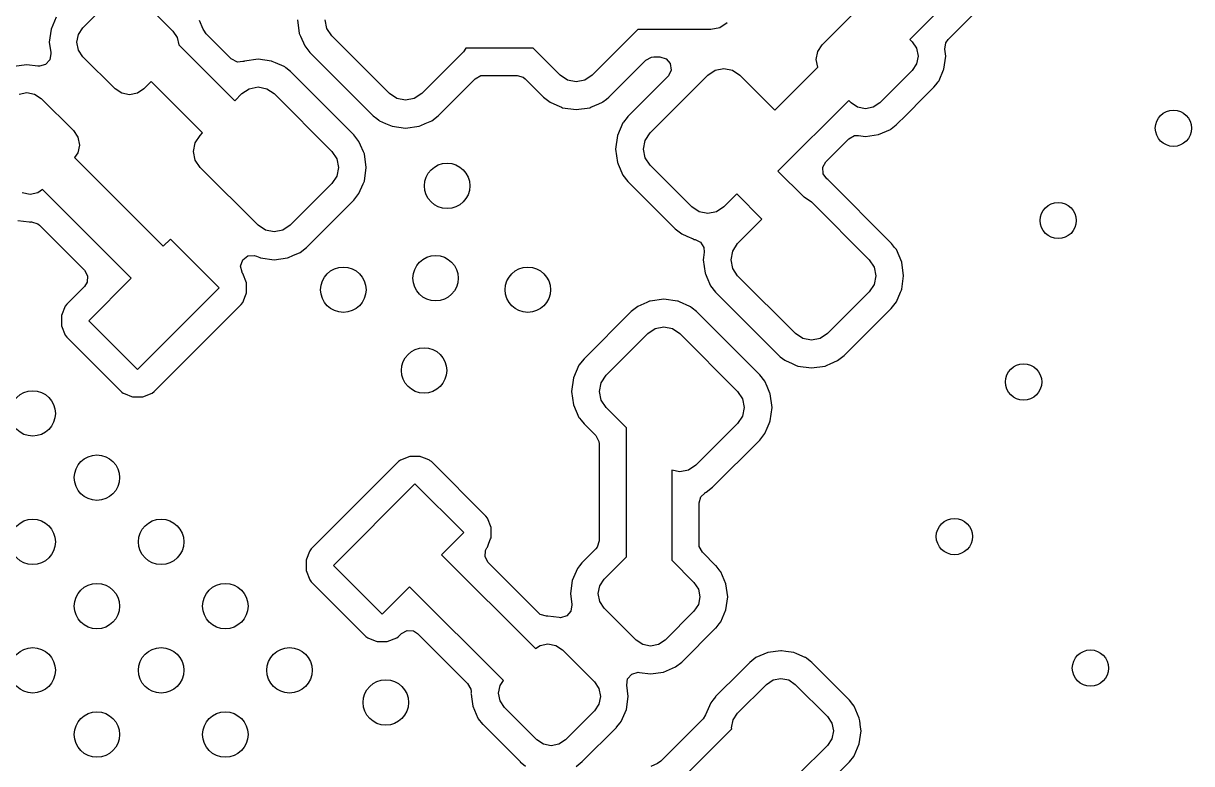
# Model space of a CAD drawing. Extents: x 4.14 to 8.85, y -5.31 to -1.77.
# Drawn here: x 5.746 to 6.253, y -3.335 to -3.015 of the extents above; entities that cross this region are included whole.
import ezdxf

# ---------------------------------------------------------------- set-up
doc = ezdxf.new("R2010")
doc.units = 0
doc.header["$MEASUREMENT"] = 0
doc.layers.add('BLACK', color=7, linetype='CONTINUOUS')

msp = doc.modelspace()

# ---------------------------------------------------------------- linework, layer by layer
at = {"layer": 'BLACK', "linetype": 'CONTINUOUS'}
for p, q in [((6.17716, -2.97491), (6.1306, -3.02147)), ((6.14723, -3.02157), (6.17365, -2.99515)), ((5.77209, -3.01647), (5.78462, -3.00394)), ((5.79714, -3.00394), (5.81106, -3.01786)), ((5.76049, -3.01191), (5.75824, -3.01711)), ((5.82427, -3.01701), (5.82266, -3.0133)), ((5.86508, -3.01299), (5.86589, -3.01887)), ((5.87787, -3.01675), (5.87712, -3.01299)), ((6.05139, -3.01438), (6.0482, -3.01651)), ((6.09264, -3.02388), (6.10656, -3.00996)), ((5.75824, -3.01711), (5.75747, -3.02273)), ((5.76949, -3.02273), (5.77017, -3.01934)), ((5.77017, -3.01934), (5.77209, -3.01647)), ((5.81106, -3.01786), (5.81298, -3.02073)), ((5.82447, -3.01749), (5.82427, -3.01701)), ((5.82552, -3.01902), (5.82447, -3.01749)), ((5.83642, -3.02993), (5.82552, -3.01902)), ((5.86589, -3.01887), (5.86602, -3.01918)), ((5.86602, -3.01918), (5.86602, -3.01918)), ((5.86602, -3.01918), (5.8664, -3.02006)), ((5.88, -3.01995), (5.87787, -3.01675)), ((6.01268, -3.01726), (5.99295, -3.037)), ((6.04443, -3.01726), (6.01268, -3.01726)), ((6.0482, -3.01651), (6.04443, -3.01726)), ((5.75747, -3.02273), (5.75808, -3.02723)), ((5.77017, -3.02612), (5.76949, -3.02273)), ((5.81298, -3.02073), (5.8136, -3.02384)), ((5.8136, -3.02384), (5.83789, -3.04813)), ((5.8664, -3.02006), (5.86825, -3.02432)), ((5.86825, -3.02432), (5.87044, -3.02712)), ((5.90505, -3.045), (5.88, -3.01995)), ((6.09072, -3.02676), (6.09264, -3.02388)), ((6.1306, -3.02147), (6.13161, -3.02249)), ((6.13161, -3.02249), (6.13353, -3.02536)), ((6.14582, -3.02575), (6.14624, -3.02299)), ((6.14624, -3.02299), (6.14723, -3.02157)), ((5.75813, -3.02754), (5.75771, -3.0303)), ((5.75808, -3.02723), (5.75813, -3.02754)), ((5.77209, -3.02899), (5.77017, -3.02612)), ((5.78601, -3.04291), (5.77209, -3.02899)), ((5.87044, -3.02712), (5.89788, -3.05456)), ((5.93707, -3.0269), (5.91897, -3.045)), ((5.93817, -3.02526), (5.93707, -3.0269)), ((5.96729, -3.02526), (5.93817, -3.02526)), ((5.97903, -3.037), (5.96729, -3.02526)), ((6.01613, -3.03055), (6.01858, -3.02921)), ((6.01858, -3.02921), (6.01964, -3.02909)), ((6.01964, -3.02909), (6.02225, -3.02909)), ((6.02225, -3.02909), (6.02494, -3.02988)), ((6.09004, -3.03015), (6.09072, -3.02676)), ((6.13353, -3.02536), (6.13421, -3.02875)), ((6.13421, -3.02875), (6.13353, -3.03214)), ((6.14546, -3.03437), (6.14623, -3.02875)), ((6.14623, -3.02875), (6.14582, -3.02575)), ((5.74773, -3.03247), (5.74211, -3.03324)), ((5.75254, -3.03313), (5.74773, -3.03247)), ((5.75318, -3.03317), (5.75254, -3.03313)), ((5.75587, -3.0324), (5.75318, -3.03317)), ((5.75771, -3.0303), (5.75587, -3.0324)), ((5.83913, -3.03132), (5.83642, -3.02993)), ((5.84144, -3.03103), (5.83913, -3.03132)), ((5.84147, -3.03111), (5.84144, -3.03103)), ((5.84179, -3.03102), (5.84147, -3.03111)), ((5.8421, -3.03089), (5.84179, -3.03102)), ((5.84799, -3.03008), (5.8421, -3.03089)), ((5.85387, -3.03089), (5.84799, -3.03008)), ((5.85418, -3.03102), (5.85387, -3.03089)), ((5.85561, -3.03164), (5.85418, -3.03102)), ((5.85418, -3.03102), (5.85418, -3.03102)), ((5.85932, -3.03325), (5.85561, -3.03164)), ((5.85957, -3.03344), (5.85932, -3.03325)), ((5.86009, -3.03385), (5.85957, -3.03344)), ((5.85957, -3.03344), (5.85957, -3.03344)), ((5.86212, -3.03544), (5.86009, -3.03385)), ((6.00012, -3.04656), (6.01613, -3.03055)), ((6.02494, -3.02988), (6.02677, -3.03199)), ((6.02716, -3.03476), (6.026, -3.0373)), ((6.02677, -3.03199), (6.02716, -3.03476)), ((6.04625, -3.03487), (6.05001, -3.03412)), ((6.05001, -3.03412), (6.05378, -3.03487)), ((6.0721, -3.05213), (6.09072, -3.03352)), ((6.09072, -3.03352), (6.09004, -3.03015)), ((6.13353, -3.03214), (6.13161, -3.03502)), ((6.14335, -3.03924), (6.14533, -3.03468)), ((6.14533, -3.03468), (6.14546, -3.03437)), ((5.80168, -3.03976), (5.79853, -3.04291)), ((5.82397, -3.06205), (5.80168, -3.03976)), ((5.88956, -3.06288), (5.86212, -3.03544)), ((5.92615, -3.05456), (5.94216, -3.03855)), ((5.94216, -3.03855), (5.94461, -3.03721)), ((5.94461, -3.03721), (5.94567, -3.03709)), ((5.94567, -3.03709), (5.96033, -3.03709)), ((5.96033, -3.03709), (5.96302, -3.03788)), ((5.96302, -3.03788), (5.96384, -3.03855)), ((5.96384, -3.03855), (5.97185, -3.04656)), ((5.98222, -3.03913), (5.97903, -3.037)), ((5.98599, -3.03988), (5.98222, -3.03913)), ((5.98975, -3.03913), (5.98599, -3.03988)), ((5.99295, -3.037), (5.98975, -3.03913)), ((6.02576, -3.03756), (6.00844, -3.05488)), ((6.018, -3.06205), (6.04305, -3.037)), ((6.026, -3.0373), (6.02576, -3.03756)), ((6.04305, -3.037), (6.04625, -3.03487)), ((6.05378, -3.03487), (6.05697, -3.037)), ((6.05697, -3.037), (6.0721, -3.05213)), ((6.13161, -3.03502), (6.11769, -3.04894)), ((6.14194, -3.04119), (6.14302, -3.03982)), ((6.14302, -3.03982), (6.14321, -3.03957)), ((6.14302, -3.03982), (6.14302, -3.03982)), ((6.14321, -3.03957), (6.14335, -3.03924)), ((5.74434, -3.04517), (5.74773, -3.04449)), ((5.74773, -3.04449), (5.75112, -3.04517)), ((5.78888, -3.04483), (5.78601, -3.04291)), ((5.79227, -3.04551), (5.78888, -3.04483)), ((5.79566, -3.04483), (5.79227, -3.04551)), ((5.79853, -3.04291), (5.79566, -3.04483)), ((5.84103, -3.045), (5.84422, -3.04287)), ((5.84422, -3.04287), (5.84799, -3.04212)), ((5.84799, -3.04212), (5.85175, -3.04287)), ((5.85175, -3.04287), (5.85495, -3.045)), ((6.13691, -3.04645), (6.14112, -3.04225)), ((6.14112, -3.04225), (6.14194, -3.04119)), ((5.75112, -3.04517), (5.75399, -3.04709)), ((5.75399, -3.04709), (5.76791, -3.06101)), ((5.83789, -3.04813), (5.84103, -3.045)), ((5.85495, -3.045), (5.88, -3.07005)), ((5.90825, -3.04713), (5.90505, -3.045)), ((5.91201, -3.04788), (5.90825, -3.04713)), ((5.91578, -3.04713), (5.91201, -3.04788)), ((5.91897, -3.045), (5.91578, -3.04713)), ((5.97185, -3.04656), (5.97465, -3.04875)), ((5.97465, -3.04875), (5.97762, -3.05004)), ((5.99238, -3.05089), (5.99574, -3.04944)), ((5.99574, -3.04944), (5.99732, -3.04875)), ((5.99732, -3.04875), (5.99757, -3.04856)), ((5.99757, -3.04856), (5.99907, -3.04738)), ((5.99907, -3.04738), (6.00012, -3.04656)), ((6.10415, -3.04792), (6.07349, -3.07858)), ((6.10517, -3.04894), (6.10415, -3.04792)), ((6.10804, -3.05086), (6.10517, -3.04894)), ((6.11769, -3.04894), (6.11482, -3.05086)), ((6.12901, -3.05435), (6.13691, -3.04645)), ((5.89788, -3.05456), (5.89954, -3.05585)), ((5.92335, -3.05675), (5.92615, -3.05456)), ((5.97762, -3.05004), (5.97959, -3.05089)), ((5.97959, -3.05089), (5.9801, -3.05111)), ((5.9801, -3.05111), (5.98599, -3.05192)), ((5.98599, -3.05192), (5.99187, -3.05111)), ((5.99187, -3.05111), (5.99238, -3.05089)), ((6.00844, -3.05488), (6.00807, -3.05535)), ((6.11143, -3.05153), (6.10804, -3.05086)), ((6.11482, -3.05086), (6.11143, -3.05153)), ((6.12492, -3.05844), (6.12901, -3.05435)), ((5.89954, -3.05585), (5.90043, -3.05656)), ((5.90043, -3.05656), (5.90068, -3.05675)), ((5.90068, -3.05675), (5.9033, -3.05789)), ((5.9033, -3.05789), (5.90538, -3.05879)), ((5.90538, -3.05879), (5.90613, -3.05911)), ((5.90613, -3.05911), (5.91201, -3.05992)), ((5.91201, -3.05992), (5.9179, -3.05911)), ((5.9179, -3.05911), (5.91865, -3.05879)), ((5.91865, -3.05879), (5.92053, -3.05797)), ((5.92053, -3.05797), (5.92335, -3.05675)), ((6.00625, -3.05768), (6.00389, -3.06313)), ((6.0065, -3.05736), (6.00625, -3.05768)), ((6.00807, -3.05535), (6.0065, -3.05736)), ((6.1226, -3.06026), (6.12481, -3.05853)), ((6.12481, -3.05853), (6.12492, -3.05844)), ((6.12481, -3.05853), (6.12481, -3.05853)), ((5.76791, -3.06101), (5.76983, -3.06388)), ((5.76983, -3.06388), (5.77051, -3.06727)), ((5.8208, -3.06629), (5.82293, -3.0631)), ((5.82293, -3.0631), (5.82397, -3.06205)), ((5.89175, -3.06568), (5.88956, -3.06288)), ((6.00389, -3.06313), (6.00308, -3.06901)), ((6.01587, -3.06525), (6.018, -3.06205)), ((6.09424, -3.07457), (6.10425, -3.06455)), ((6.10425, -3.06455), (6.1067, -3.06321)), ((6.1067, -3.06321), (6.10843, -3.06315)), ((6.10843, -3.06315), (6.11143, -3.06356)), ((6.11143, -3.06356), (6.11705, -3.06279)), ((6.11705, -3.06279), (6.12225, -3.06054)), ((6.12225, -3.06054), (6.1226, -3.06026)), ((5.77051, -3.06727), (5.76983, -3.07066)), ((5.82005, -3.07005), (5.8208, -3.06629)), ((5.8208, -3.07382), (5.82005, -3.07005)), ((5.88, -3.07005), (5.88213, -3.07325)), ((5.89244, -3.06727), (5.89175, -3.06568)), ((5.89371, -3.0702), (5.89244, -3.06727)), ((5.89411, -3.07113), (5.89371, -3.0702)), ((6.00308, -3.06901), (6.00389, -3.0749)), ((6.01512, -3.06901), (6.01587, -3.06525)), ((6.01587, -3.07278), (6.01512, -3.06901)), ((5.76983, -3.07066), (5.76847, -3.0727)), ((5.76847, -3.0727), (5.80691, -3.11114)), ((5.82293, -3.07701), (5.8208, -3.07382)), ((5.88213, -3.07325), (5.88288, -3.07701)), ((5.89492, -3.07701), (5.89411, -3.07113)), ((6.00389, -3.0749), (6.00402, -3.07521)), ((6.00402, -3.07521), (6.00402, -3.07521)), ((6.00402, -3.07521), (6.00419, -3.0756)), ((6.018, -3.07597), (6.01587, -3.07278)), ((6.09292, -3.07691), (6.09424, -3.07457)), ((5.84799, -3.10207), (5.82293, -3.07701)), ((5.88288, -3.07701), (5.88213, -3.08078)), ((5.89411, -3.0829), (5.89492, -3.07701)), ((6.00419, -3.0756), (6.00625, -3.08035)), ((6.00625, -3.08035), (6.00844, -3.08315)), ((6.0361, -3.09407), (6.018, -3.07597)), ((6.07349, -3.07858), (6.08469, -3.08977)), ((6.09306, -3.0797), (6.09292, -3.07691)), ((6.09468, -3.08198), (6.09306, -3.0797)), ((5.88, -3.08397), (5.8619, -3.10207)), ((5.88213, -3.08078), (5.88, -3.08397)), ((5.89175, -3.08835), (5.8936, -3.08407)), ((5.8936, -3.08407), (5.89398, -3.08321)), ((5.89398, -3.08321), (5.89411, -3.0829)), ((5.89398, -3.08321), (5.89398, -3.08321)), ((6.00844, -3.08315), (6.02892, -3.10363)), ((6.09507, -3.08228), (6.09468, -3.08198)), ((6.09519, -3.08237), (6.09507, -3.08228)), ((6.09507, -3.08228), (6.09507, -3.08228)), ((6.12263, -3.10981), (6.09519, -3.08237)), ((5.74912, -3.08866), (5.74573, -3.08798)), ((5.75251, -3.08798), (5.74912, -3.08866)), ((5.75455, -3.08662), (5.75251, -3.08798)), ((5.79299, -3.12506), (5.75455, -3.08662)), ((5.88956, -3.09115), (5.89175, -3.08835)), ((6.05558, -3.0885), (6.05001, -3.09407)), ((6.06655, -3.09947), (6.05558, -3.0885)), ((6.08469, -3.08977), (6.08482, -3.0898)), ((6.08482, -3.0898), (6.08801, -3.09193)), ((5.86908, -3.11163), (5.88956, -3.09115)), ((6.03929, -3.0962), (6.0361, -3.09407)), ((6.05001, -3.09407), (6.04682, -3.0962)), ((6.08801, -3.09193), (6.11307, -3.11699)), ((5.74384, -3.09996), (5.74879, -3.10064)), ((5.74879, -3.10064), (5.74912, -3.10068)), ((5.74912, -3.10068), (5.74946, -3.10064)), ((5.74946, -3.10064), (5.74978, -3.10064)), ((5.74978, -3.10064), (5.75246, -3.10142)), ((6.04305, -3.09695), (6.03929, -3.0962)), ((6.04682, -3.0962), (6.04305, -3.09695)), ((6.056, -3.11003), (6.06655, -3.09947)), ((5.75246, -3.10142), (5.75329, -3.10209)), ((5.75329, -3.10209), (5.77275, -3.12155)), ((5.85118, -3.1042), (5.84799, -3.10207)), ((5.85495, -3.10495), (5.85118, -3.1042)), ((5.85871, -3.1042), (5.85495, -3.10495)), ((5.8619, -3.10207), (5.85871, -3.1042)), ((6.02892, -3.10363), (6.03172, -3.10582)), ((5.80691, -3.11114), (5.80998, -3.10807)), ((5.80998, -3.10807), (5.83114, -3.12923)), ((6.03172, -3.10582), (6.03401, -3.10681)), ((6.03401, -3.10681), (6.03672, -3.10799)), ((6.03672, -3.10799), (6.03717, -3.10818)), ((6.03717, -3.10818), (6.03751, -3.10823)), ((6.03751, -3.10823), (6.03783, -3.10832)), ((6.03783, -3.10832), (6.0378, -3.10843)), ((6.0378, -3.10843), (6.03983, -3.10934)), ((6.03983, -3.10934), (6.04136, -3.11168)), ((6.05387, -3.11322), (6.056, -3.11003)), ((6.12272, -3.10993), (6.12263, -3.10981)), ((6.12405, -3.11163), (6.12272, -3.10993)), ((5.84134, -3.11709), (5.84354, -3.11537)), ((5.84354, -3.11537), (5.84632, -3.11512)), ((5.84632, -3.11512), (5.84733, -3.11543)), ((5.84733, -3.11543), (5.84875, -3.11605)), ((5.86115, -3.11604), (5.86316, -3.11517)), ((5.86316, -3.11517), (5.86628, -3.11382)), ((5.86628, -3.11382), (5.86908, -3.11163)), ((6.04152, -3.11378), (6.04122, -3.11599)), ((6.04136, -3.11168), (6.04152, -3.11378)), ((6.05312, -3.11699), (6.05387, -3.11322)), ((6.12482, -3.11261), (6.12405, -3.11163)), ((6.12718, -3.11806), (6.12482, -3.11261)), ((5.84041, -3.11973), (5.84134, -3.11709)), ((5.84106, -3.12245), (5.84041, -3.11973)), ((5.84875, -3.11605), (5.84875, -3.11605)), ((5.84875, -3.11605), (5.84906, -3.11618)), ((5.84906, -3.11618), (5.85495, -3.11699)), ((5.85495, -3.11699), (5.86083, -3.11618)), ((5.86083, -3.11618), (5.86115, -3.11604)), ((6.04122, -3.11599), (6.04108, -3.11699)), ((6.04108, -3.11699), (6.04189, -3.12287)), ((6.05387, -3.12075), (6.05312, -3.11699)), ((6.056, -3.12395), (6.05387, -3.12075)), ((6.11307, -3.11699), (6.1152, -3.12018)), ((6.1152, -3.12018), (6.11595, -3.12395)), ((6.12799, -3.12395), (6.12718, -3.11806)), ((5.77275, -3.12155), (5.77409, -3.12401)), ((5.77409, -3.12401), (5.77389, -3.12679)), ((5.77463, -3.14342), (5.79299, -3.12506)), ((5.84115, -3.12261), (5.84106, -3.12245)), ((5.84138, -3.1229), (5.84115, -3.12261)), ((5.84297, -3.12701), (5.84138, -3.1229)), ((6.04189, -3.12287), (6.04202, -3.12318)), ((6.04202, -3.12318), (6.04202, -3.12318)), ((6.04202, -3.12318), (6.04264, -3.12461)), ((6.04264, -3.12461), (6.04425, -3.12832)), ((6.08105, -3.149), (6.056, -3.12395)), ((6.11595, -3.12395), (6.1152, -3.12771)), ((6.12718, -3.12983), (6.12799, -3.12395)), ((5.77275, -3.12857), (5.76502, -3.1363)), ((5.77389, -3.12679), (5.77275, -3.12857)), ((5.83114, -3.12923), (5.79579, -3.16458)), ((5.84297, -3.13142), (5.84297, -3.12701)), ((6.04425, -3.12832), (6.04644, -3.13112)), ((6.11307, -3.1309), (6.09497, -3.149)), ((6.1152, -3.12771), (6.11307, -3.1309)), ((6.12482, -3.13528), (6.12667, -3.131)), ((6.12667, -3.131), (6.12705, -3.13014)), ((6.12705, -3.13014), (6.12718, -3.12983)), ((6.12705, -3.13014), (6.12705, -3.13014)), ((5.84075, -3.13635), (5.84139, -3.13553)), ((5.84139, -3.13553), (5.84255, -3.13253)), ((5.84255, -3.13253), (5.84281, -3.13185)), ((5.84281, -3.13185), (5.84297, -3.13142)), ((5.84281, -3.13185), (5.84281, -3.13185)), ((6.01662, -3.13553), (6.01265, -3.13725)), ((6.01779, -3.13502), (6.01662, -3.13553)), ((6.0181, -3.13489), (6.01779, -3.13502)), ((6.01779, -3.13502), (6.01779, -3.13502)), ((6.02399, -3.13408), (6.0181, -3.13489)), ((6.02987, -3.13489), (6.02399, -3.13408)), ((6.03018, -3.13502), (6.02987, -3.13489)), ((6.03077, -3.13528), (6.03018, -3.13502)), ((6.03018, -3.13502), (6.03018, -3.13502)), ((6.03532, -3.13725), (6.03077, -3.13528)), ((6.04644, -3.13112), (6.07388, -3.15856)), ((6.12263, -3.13808), (6.12482, -3.13528)), ((5.76438, -3.13712), (5.76279, -3.14123)), ((5.76502, -3.1363), (5.76438, -3.13712)), ((5.80291, -3.17419), (5.84075, -3.13635)), ((6.00985, -3.13944), (5.98937, -3.15992)), ((6.01265, -3.13725), (6.00985, -3.13944)), ((6.03557, -3.13744), (6.03532, -3.13725)), ((6.03623, -3.13796), (6.03557, -3.13744)), ((6.03557, -3.13744), (6.03557, -3.13744)), ((6.03812, -3.13944), (6.03623, -3.13796)), ((6.06556, -3.16688), (6.03812, -3.13944)), ((6.10215, -3.15856), (6.12263, -3.13808)), ((5.76279, -3.14123), (5.76279, -3.14169)), ((5.76279, -3.14169), (5.76279, -3.14169)), ((5.76279, -3.14169), (5.7628, -3.14294)), ((5.7628, -3.14294), (5.7628, -3.14564)), ((5.7628, -3.14564), (5.76439, -3.14975)), ((5.79579, -3.16458), (5.77463, -3.14342)), ((6.02022, -3.14687), (6.02399, -3.14612)), ((6.02399, -3.14612), (6.02775, -3.14687)), ((5.76439, -3.14975), (5.76502, -3.15055)), ((5.76502, -3.15055), (5.78866, -3.17419)), ((5.99893, -3.1671), (6.01703, -3.149)), ((6.01703, -3.149), (6.02022, -3.14687)), ((6.02775, -3.14687), (6.03095, -3.149)), ((6.03095, -3.149), (6.056, -3.17405)), ((6.08425, -3.15113), (6.08105, -3.149)), ((6.08801, -3.15188), (6.08425, -3.15113)), ((6.09178, -3.15113), (6.08801, -3.15188)), ((6.09497, -3.149), (6.09178, -3.15113)), ((5.98937, -3.15992), (5.98718, -3.16272)), ((6.07388, -3.15856), (6.07448, -3.15903)), ((6.07448, -3.15903), (6.07643, -3.16056)), ((6.07643, -3.16056), (6.07668, -3.16075)), ((6.07668, -3.16075), (6.07959, -3.16201)), ((6.09611, -3.16215), (6.09935, -3.16075)), ((6.09935, -3.16075), (6.10215, -3.15856)), ((5.98718, -3.16272), (5.98482, -3.16817)), ((6.07959, -3.16201), (6.08113, -3.16268)), ((6.08113, -3.16268), (6.08213, -3.16311)), ((6.08213, -3.16311), (6.08801, -3.16392)), ((6.08801, -3.16392), (6.0939, -3.16311)), ((6.0939, -3.16311), (6.0948, -3.16272)), ((6.0948, -3.16272), (6.09611, -3.16215)), ((5.98482, -3.16817), (5.98401, -3.17405)), ((5.99605, -3.17405), (5.9968, -3.17029)), ((5.9968, -3.17029), (5.99893, -3.1671)), ((6.06775, -3.16968), (6.06556, -3.16688)), ((6.06875, -3.17198), (6.06775, -3.16968)), ((5.78866, -3.17419), (5.78878, -3.17428)), ((5.78878, -3.17428), (5.78878, -3.17428)), ((5.78878, -3.17428), (5.78891, -3.17438)), ((5.78891, -3.17438), (5.78948, -3.17483)), ((5.78948, -3.17483), (5.79037, -3.17518)), ((5.79037, -3.17518), (5.79316, -3.17625)), ((5.79316, -3.17625), (5.79316, -3.17625)), ((5.79316, -3.17625), (5.79359, -3.17642)), ((5.79359, -3.17642), (5.79405, -3.17642)), ((5.79405, -3.17642), (5.79579, -3.17641)), ((5.79405, -3.17642), (5.79405, -3.17642)), ((5.79579, -3.17641), (5.798, -3.17641)), ((5.798, -3.17641), (5.80211, -3.17482)), ((5.80211, -3.17482), (5.80291, -3.17419)), ((5.98401, -3.17405), (5.98482, -3.17994)), ((5.9968, -3.17782), (5.99605, -3.17405)), ((6.056, -3.17405), (6.05813, -3.17725)), ((6.06997, -3.17481), (6.06875, -3.17198)), ((6.07011, -3.17513), (6.06997, -3.17481)), ((6.07092, -3.18101), (6.07011, -3.17513)), ((5.98482, -3.17994), (5.98718, -3.18539)), ((5.99893, -3.18101), (5.9968, -3.17782)), ((6.00773, -3.18982), (5.99893, -3.18101)), ((6.05813, -3.17725), (6.05888, -3.18101)), ((6.05888, -3.18101), (6.05813, -3.18478)), ((6.07011, -3.1869), (6.07092, -3.18101)), ((5.98718, -3.18539), (5.98737, -3.18564)), ((5.98737, -3.18564), (5.98737, -3.18564)), ((5.98737, -3.18564), (5.98808, -3.18653)), ((5.98808, -3.18653), (5.98937, -3.18819)), ((6.05813, -3.18478), (6.056, -3.18797)), ((5.98937, -3.18819), (5.99445, -3.19326)), ((6.00773, -3.24582), (6.00773, -3.18982)), ((6.056, -3.18797), (6.0379, -3.20607)), ((6.06775, -3.19235), (6.06878, -3.18999)), ((6.06878, -3.18999), (6.06966, -3.18795)), ((6.06966, -3.18795), (6.06998, -3.18721)), ((6.06998, -3.18721), (6.07011, -3.1869)), ((6.06998, -3.18721), (6.06998, -3.18721)), ((5.99445, -3.19326), (5.99579, -3.19572)), ((5.99579, -3.19572), (5.9959, -3.19677)), ((5.9959, -3.19677), (5.9959, -3.23887)), ((6.04508, -3.21563), (6.06556, -3.19515)), ((6.06556, -3.19515), (6.06775, -3.19235)), ((5.90893, -3.20453), (5.87109, -3.24237)), ((5.90972, -3.20389), (5.90893, -3.20453)), ((5.91384, -3.2023), (5.90972, -3.20389)), ((5.91605, -3.2023), (5.91384, -3.2023)), ((5.91778, -3.2023), (5.91605, -3.2023)), ((5.91824, -3.2023), (5.91778, -3.2023)), ((5.91778, -3.2023), (5.91778, -3.2023)), ((5.91867, -3.20247), (5.91824, -3.2023)), ((5.92062, -3.20322), (5.91867, -3.20247)), ((5.91867, -3.20247), (5.91867, -3.20247)), ((5.92236, -3.20388), (5.92062, -3.20322)), ((5.92265, -3.20411), (5.92236, -3.20388)), ((5.92266, -3.20412), (5.92265, -3.20411)), ((5.92317, -3.20453), (5.92266, -3.20412)), ((5.94682, -3.22817), (5.92317, -3.20453)), ((6.0379, -3.20607), (6.03471, -3.2082)), ((6.03095, -3.20895), (6.02742, -3.20825)), ((6.02742, -3.20825), (6.02742, -3.24721)), ((6.03471, -3.2082), (6.03095, -3.20895)), ((5.88069, -3.24949), (5.91605, -3.21413)), ((5.91605, -3.21413), (5.93721, -3.23529)), ((6.04228, -3.21782), (6.04508, -3.21563)), ((6.03925, -3.22239), (6.04004, -3.21971)), ((6.04004, -3.21971), (6.04178, -3.21823)), ((6.04171, -3.21811), (6.04199, -3.21795)), ((6.04178, -3.21823), (6.04171, -3.21811)), ((6.04199, -3.21795), (6.04228, -3.21782)), ((6.03925, -3.24026), (6.03925, -3.22239)), ((5.94745, -3.22897), (5.94682, -3.22817)), ((5.94904, -3.23308), (5.94745, -3.22897)), ((5.93721, -3.23529), (5.92763, -3.24486)), ((5.94904, -3.2344), (5.94904, -3.23308)), ((5.94904, -3.23692), (5.94904, -3.2344)), ((5.94904, -3.23749), (5.94904, -3.23692)), ((5.87109, -3.24237), (5.87044, -3.24318)), ((5.94663, -3.24303), (5.94708, -3.24223)), ((5.94704, -3.24221), (5.94723, -3.24189)), ((5.94708, -3.24223), (5.94704, -3.24221)), ((5.94723, -3.24189), (5.94746, -3.2416)), ((5.94746, -3.2416), (5.94812, -3.23987)), ((5.94812, -3.23987), (5.94888, -3.23791)), ((5.94888, -3.23791), (5.94904, -3.23749)), ((5.94888, -3.23791), (5.94888, -3.23791)), ((5.99445, -3.24237), (5.99147, -3.24535)), ((5.99511, -3.24155), (5.99445, -3.24237)), ((5.9959, -3.23887), (5.99511, -3.24155)), ((6.03936, -3.24131), (6.03925, -3.24026)), ((6.0407, -3.24376), (6.03936, -3.24131)), ((5.86904, -3.24683), (5.86886, -3.2473)), ((5.86886, -3.2473), (5.86886, -3.24775)), ((5.87031, -3.24353), (5.86904, -3.24683)), ((5.87044, -3.24318), (5.87031, -3.24353)), ((5.92763, -3.24486), (5.9683, -3.28553)), ((5.94643, -3.24582), (5.94663, -3.24303)), ((5.94777, -3.24827), (5.94643, -3.24582)), ((5.99147, -3.24535), (5.98859, -3.24824)), ((5.99809, -3.25547), (6.00773, -3.24582)), ((6.02742, -3.24721), (6.03706, -3.25686)), ((6.04656, -3.24963), (6.0407, -3.24376)), ((5.86886, -3.24775), (5.86886, -3.24824)), ((5.86886, -3.24775), (5.86886, -3.24775)), ((5.86886, -3.24824), (5.86886, -3.2517)), ((5.86886, -3.2517), (5.87045, -3.25581)), ((5.90185, -3.27065), (5.88069, -3.24949)), ((5.96956, -3.27006), (5.94777, -3.24827)), ((5.98649, -3.25091), (5.98424, -3.25611)), ((5.98743, -3.24971), (5.98649, -3.25091)), ((5.98849, -3.24835), (5.98743, -3.24971)), ((5.98859, -3.24824), (5.98849, -3.24835)), ((5.98849, -3.24835), (5.98849, -3.24835)), ((6.04666, -3.24975), (6.04656, -3.24963)), ((6.0484, -3.25196), (6.04666, -3.24975)), ((6.04666, -3.24975), (6.04666, -3.24975)), ((6.04866, -3.2523), (6.0484, -3.25196)), ((6.05091, -3.2575), (6.04866, -3.2523)), ((5.87045, -3.25581), (5.87109, -3.25661)), ((5.87109, -3.25661), (5.89473, -3.28026)), ((5.98424, -3.25611), (5.98347, -3.26173)), ((5.99617, -3.25834), (5.99809, -3.25547)), ((6.03706, -3.25686), (6.03898, -3.25973)), ((6.05168, -3.26312), (6.05091, -3.2575)), ((5.91371, -3.25878), (5.90185, -3.27065)), ((5.95438, -3.29945), (5.91371, -3.25878)), ((5.98347, -3.26173), (5.98412, -3.26649)), ((5.99549, -3.26173), (5.99617, -3.25834)), ((5.99617, -3.26512), (5.99549, -3.26173)), ((6.03898, -3.25973), (6.03966, -3.26312)), ((5.98413, -3.26654), (5.98371, -3.2693)), ((5.98412, -3.26649), (5.98413, -3.26654)), ((5.99809, -3.26799), (5.99617, -3.26512)), ((6.03898, -3.26651), (6.03706, -3.26938)), ((6.03966, -3.26312), (6.03898, -3.26651)), ((6.05091, -3.26874), (6.05168, -3.26312)), ((5.97039, -3.27073), (5.96956, -3.27006)), ((5.97307, -3.27151), (5.97039, -3.27073)), ((5.97339, -3.27151), (5.97307, -3.27151)), ((5.97373, -3.27147), (5.97339, -3.27151)), ((5.97854, -3.27213), (5.97373, -3.27147)), ((5.97918, -3.27217), (5.97854, -3.27213)), ((5.98187, -3.2714), (5.97918, -3.27217)), ((5.98371, -3.2693), (5.98187, -3.2714)), ((6.01201, -3.28191), (5.99809, -3.26799)), ((6.03706, -3.26938), (6.02453, -3.28191)), ((6.04866, -3.27394), (6.05091, -3.26874)), ((5.91021, -3.27902), (5.91266, -3.27768)), ((5.91266, -3.27768), (5.91545, -3.27788)), ((5.91545, -3.27788), (5.91722, -3.27902)), ((6.03176, -3.29141), (6.04656, -3.27661)), ((6.04656, -3.27661), (6.04666, -3.2765)), ((6.04666, -3.2765), (6.04792, -3.27489)), ((6.04666, -3.2765), (6.04666, -3.2765)), ((6.04792, -3.27489), (6.04866, -3.27394)), ((5.89473, -3.28026), (5.89555, -3.2809)), ((5.89555, -3.2809), (5.89589, -3.28103)), ((5.89589, -3.28103), (5.89923, -3.28232)), ((5.89923, -3.28232), (5.89923, -3.28232)), ((5.89923, -3.28232), (5.89966, -3.28248)), ((5.89966, -3.28248), (5.90012, -3.28248)), ((5.90012, -3.28248), (5.90012, -3.28248)), ((5.90012, -3.28248), (5.90185, -3.28248)), ((5.90185, -3.28248), (5.90407, -3.28248)), ((5.90407, -3.28248), (5.90818, -3.28089)), ((5.90818, -3.28089), (5.90897, -3.28026)), ((5.90897, -3.28026), (5.91021, -3.27902)), ((5.91722, -3.27902), (5.93891, -3.30071)), ((6.01488, -3.28383), (6.01201, -3.28191)), ((6.02453, -3.28191), (6.02166, -3.28383)), ((5.9683, -3.28553), (5.97034, -3.28417)), ((5.97034, -3.28417), (5.97373, -3.28349)), ((5.97373, -3.28349), (5.97712, -3.28417)), ((5.97712, -3.28417), (5.97999, -3.28609)), ((5.97999, -3.28609), (5.99391, -3.30001)), ((6.01827, -3.28451), (6.01488, -3.28383)), ((6.02166, -3.28383), (6.01827, -3.28451)), ((6.06911, -3.28724), (6.06391, -3.28949)), ((6.07473, -3.28647), (6.06911, -3.28724)), ((6.07506, -3.28651), (6.07473, -3.28647)), ((6.07687, -3.28676), (6.07506, -3.28651)), ((6.08034, -3.28724), (6.07687, -3.28676)), ((6.08163, -3.2878), (6.08034, -3.28724)), ((6.08525, -3.28936), (6.08163, -3.2878)), ((6.02909, -3.29351), (6.03176, -3.29141)), ((6.06113, -3.29169), (6.05737, -3.29545)), ((6.06124, -3.29159), (6.06113, -3.29169)), ((6.06391, -3.28949), (6.06124, -3.29159)), ((6.08555, -3.28949), (6.08525, -3.28936)), ((6.08525, -3.28936), (6.08525, -3.28936)), ((6.0858, -3.28969), (6.08555, -3.28949)), ((6.08751, -3.29103), (6.0858, -3.28969)), ((6.0858, -3.28969), (6.0858, -3.28969)), ((6.08822, -3.29159), (6.08751, -3.29103)), ((6.08833, -3.29169), (6.08822, -3.29159)), ((6.10036, -3.30372), (6.08833, -3.29169)), ((6.00829, -3.2987), (6.01013, -3.2966)), ((6.01013, -3.2966), (6.01282, -3.29583)), ((6.01282, -3.29583), (6.01346, -3.29587)), ((6.01346, -3.29587), (6.01827, -3.29653)), ((6.01827, -3.29653), (6.02389, -3.29576)), ((6.02389, -3.29576), (6.02909, -3.29351)), ((6.05737, -3.29545), (6.04644, -3.30639)), ((5.93891, -3.30071), (5.94025, -3.30316)), ((5.94025, -3.30316), (5.94036, -3.30422)), ((5.95234, -3.30488), (5.95302, -3.30149)), ((5.95302, -3.30149), (5.95438, -3.29945)), ((5.99391, -3.30001), (5.99583, -3.30288)), ((5.99583, -3.30288), (5.99651, -3.30627)), ((6.00787, -3.30146), (6.00829, -3.2987)), ((6.00853, -3.30627), (6.00787, -3.30146)), ((6.05594, -3.31362), (6.06847, -3.30109)), ((6.06847, -3.30109), (6.07134, -3.29917)), ((6.07134, -3.29917), (6.07473, -3.29849)), ((6.07473, -3.29849), (6.07812, -3.29917)), ((6.07812, -3.29917), (6.08099, -3.30109)), ((6.08099, -3.30109), (6.09491, -3.31501)), ((5.94036, -3.30454), (5.94032, -3.30488)), ((5.94032, -3.30488), (5.94036, -3.30521)), ((5.94036, -3.30422), (5.94036, -3.30454)), ((5.94036, -3.30521), (5.94054, -3.30652)), ((5.94054, -3.30652), (5.94109, -3.3105)), ((5.95302, -3.30827), (5.95234, -3.30488)), ((5.95494, -3.31114), (5.95302, -3.30827)), ((5.99651, -3.30627), (5.99583, -3.30966)), ((6.00776, -3.31189), (6.00853, -3.30627)), ((6.04525, -3.3079), (6.04434, -3.30906)), ((6.04634, -3.3065), (6.04525, -3.3079)), ((6.04644, -3.30639), (6.04634, -3.3065)), ((6.04634, -3.3065), (6.04634, -3.3065)), ((6.10441, -3.30778), (6.10036, -3.30372)), ((6.10451, -3.3079), (6.10441, -3.30778)), ((6.10599, -3.30978), (6.10451, -3.3079)), ((6.10451, -3.3079), (6.10451, -3.3079)), ((5.94109, -3.3105), (5.94334, -3.3157)), ((5.96886, -3.32506), (5.95494, -3.31114)), ((5.99391, -3.31253), (5.98138, -3.32506)), ((5.99583, -3.30966), (5.99391, -3.31253)), ((6.00551, -3.31709), (6.00776, -3.31189)), ((6.04434, -3.30906), (6.04209, -3.31426)), ((6.10651, -3.31045), (6.10599, -3.30978)), ((6.10876, -3.31566), (6.10651, -3.31045)), ((5.94334, -3.3157), (5.94353, -3.31595)), ((5.94353, -3.31595), (5.94353, -3.31595)), ((5.94353, -3.31595), (5.94534, -3.31825)), ((5.94534, -3.31825), (5.94544, -3.31837)), ((5.94544, -3.31837), (5.96163, -3.33456)), ((6.00351, -3.31965), (6.00503, -3.3177)), ((6.00503, -3.3177), (6.00551, -3.31709)), ((6.04098, -3.31602), (6.02264, -3.33436)), ((6.04202, -3.31424), (6.04098, -3.31602)), ((6.04209, -3.31426), (6.04202, -3.31424)), ((6.05334, -3.31988), (6.05402, -3.31649)), ((6.05402, -3.31649), (6.05594, -3.31362)), ((6.09491, -3.31501), (6.09683, -3.31788)), ((6.09683, -3.31788), (6.09751, -3.32127)), ((6.10892, -3.3168), (6.10876, -3.31566)), ((6.10931, -3.31965), (6.10892, -3.3168)), ((5.98861, -3.33456), (6.00341, -3.31976)), ((6.00341, -3.31976), (6.00351, -3.31965)), ((6.00351, -3.31965), (6.00351, -3.31965)), ((6.02785, -3.34588), (6.05343, -3.3203)), ((6.05343, -3.3203), (6.05334, -3.31988)), ((6.09751, -3.32127), (6.09683, -3.32466)), ((6.10876, -3.32689), (6.10953, -3.32127)), ((6.10953, -3.32127), (6.10931, -3.31965)), ((5.97173, -3.32698), (5.96886, -3.32506)), ((5.97512, -3.32766), (5.97173, -3.32698)), ((5.97851, -3.32698), (5.97512, -3.32766)), ((5.98138, -3.32506), (5.97851, -3.32698)), ((6.09491, -3.32753), (6.08238, -3.34006)), ((6.09683, -3.32466), (6.09491, -3.32753)), ((6.10651, -3.33209), (6.10876, -3.32689)), ((6.10451, -3.33465), (6.10631, -3.33234)), ((6.10631, -3.33234), (6.10651, -3.33209)), ((5.96163, -3.33456), (5.96175, -3.33466)), ((5.96175, -3.33466), (5.96405, -3.33647)), ((5.98594, -3.33666), (5.98861, -3.33456)), ((6.02118, -3.33537), (6.01831, -3.33667)), ((6.02264, -3.33436), (6.02118, -3.33537)), ((6.08961, -3.34956), (6.10441, -3.33476)), ((6.10441, -3.33476), (6.10451, -3.33465)), ((6.10451, -3.33465), (6.10451, -3.33465))]:
    msp.add_line(p, q, dxfattribs=at)
at = {"layer": 'BLACK'}
for centre, radius in [((6.245, -3.06), 0.00787), ((5.93, -3.085), 0.00984), ((6.195, -3.1), 0.00787), ((5.925, -3.125), 0.00984), ((5.885, -3.13), 0.00984), ((5.965, -3.13), 0.00984), ((5.92, -3.165), 0.00984), ((6.18, -3.17), 0.00787), ((5.7503, -3.18362), 0.00984), ((5.77814, -3.21146), 0.00984), ((5.7503, -3.2393), 0.00984), ((5.80597, -3.2393), 0.00984), ((6.15, -3.237), 0.00787), ((5.77814, -3.26714), 0.00984), ((5.83381, -3.26714), 0.00984), ((5.7503, -3.29498), 0.00984), ((5.80597, -3.29498), 0.00984), ((5.86165, -3.29498), 0.00984), ((6.209, -3.294), 0.00787), ((5.90341, -3.3089), 0.00984), ((5.77814, -3.32282), 0.00984), ((5.83381, -3.32282), 0.00984)]:
    msp.add_circle(centre, radius, dxfattribs=at)

doc.saveas('drawing.dxf')
